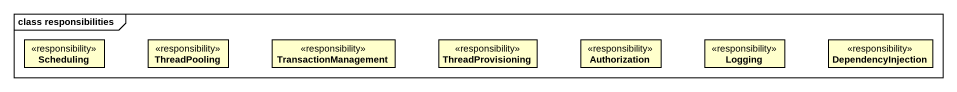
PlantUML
@startuml
mainframe class responsibilities
hide circle
hide empty members
class Scheduling <<responsibility>>
class ThreadPooling <<responsibility>>
class TransactionManagement <<responsibility>>
class ThreadProvisioning <<responsibility>>
class Authorization <<responsibility>>
class Logging <<responsibility>>
class DependencyInjection <<responsibility>>
@enduml
